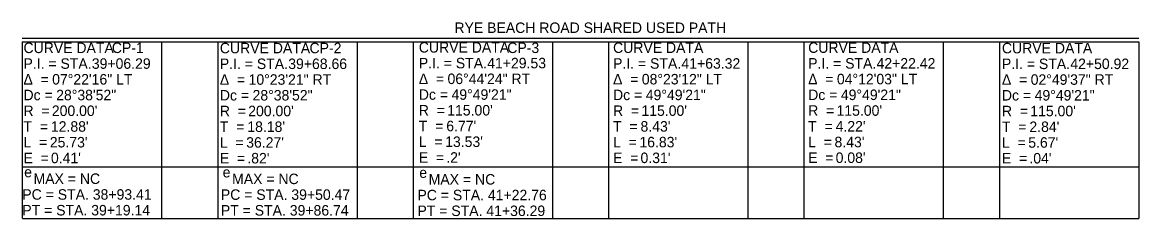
# Model space of a CAD drawing. Extents: x 144927 to 153516, y 326514 to 333203.
# Drawn here: x 149755.1 to 150053.4, y 329457.2 to 329509.6 of the extents above; entities that cross this region are included whole.
import ezdxf

# ---------------------------------------------------------------- set-up
doc = ezdxf.new("R2010")
doc.units = 0
for name, color, linetype in [('RD_X_Cells', 7, 'Continuous'), ('RD_X_Misc_Items', 7, 'Continuous'), ('RW_X_CL_100_Stations', 7, 'Continuous'), ('SV_X_Text', 7, 'Continuous')]:
    doc.layers.add(name, color=color, linetype=linetype)

msp = doc.modelspace()

# ---------------------------------------------------------------- linework, layer by layer
at = {"layer": 'RD_X_Cells'}
for p, q in [((149755.12, 329505.34), (150053.4, 329505.34)), ((149755.12, 329504.34), (149755.12, 329457.16)), ((149755.12, 329504.34), (150053.4, 329504.34)), ((149792.34, 329504.34), (149792.34, 329457.16)), ((149807.34, 329504.34), (149807.34, 329457.16)), ((149844.55, 329504.34), (149844.55, 329457.16)), ((149859.55, 329504.34), (149859.55, 329457.16)), ((149896.76, 329504.34), (149896.76, 329457.16)), ((149896.76, 329504.34), (149896.76, 329457.16)), ((149911.76, 329504.34), (149911.76, 329457.16)), ((149948.97, 329504.34), (149948.97, 329457.16)), ((149963.97, 329504.34), (149963.97, 329457.16)), ((150001.19, 329504.34), (150001.19, 329457.16)), ((150016.19, 329504.34), (150016.19, 329457.16)), ((150053.4, 329504.34), (150053.4, 329457.16)), ((149755.13, 329471.01), (150053.4, 329471.01)), ((149755.13, 329457.16), (150053.4, 329457.16))]:
    msp.add_line(p, q, dxfattribs=at)

# ---------------------------------------------------------------- texts
at = {"layer": 'RD_X_Misc_Items'}
for s, p in [('RYE BEACH ROAD SHARED USED PATH', (149870.57, 329506.74)), ('CP-1', (149779.04, 329501.38)), ('CP-2', (149831.86, 329501.32)), ('CP-3', (149884.7, 329501.38)), ('e', (149755.62, 329468.21)), ('MAX = NC', (149758.12, 329466.42)), ('e', (149808.66, 329468.17)), ('MAX = NC', (149811.17, 329466.38)), ('e', (149861.19, 329468.05)), ('MAX = NC', (149863.69, 329466.26)), ('PC = STA. 38+93.41', (149755.12, 329462.22)), ('PC = STA. 39+50.47', (149808.17, 329462.18)), ('PC = STA. 41+22.76', (149860.69, 329462.06)), ('PT = STA. 39+19.14', (149755.12, 329458.02)), ('PT = STA. 39+86.74', (149808.17, 329457.98)), ('PT = STA. 41+36.29', (149860.69, 329457.86))]:
    msp.add_text(s, height=2.8, dxfattribs=at).set_placement(p)
at = {"layer": 'RW_X_CL_100_Stations'}
for s, p in [('CURVE DATA', (149755.43, 329501.37)), ('CURVE DATA', (149807.9, 329501.31)), ('CURVE DATA', (149861.06, 329501.5)), ('P.I. = STA. ', (149755.43, 329497.17)), ('39+06.29', (149773.69, 329497.17)), ('P.I. = STA. ', (149807.9, 329497.11)), ('39+68.66', (149826.17, 329497.11)), ('P.I. = STA. ', (149861.06, 329497.3)), ('41+29.53', (149879.33, 329497.3)), ('Δ  = ', (149755.43, 329492.97)), ('07°22\'16" LT', (149763.1, 329492.97)), ('Δ  = ', (149807.9, 329492.91)), ('10°23\'21" RT', (149815.58, 329492.91)), ('Δ  = ', (149861.06, 329493.1)), ('06°44\'24" RT', (149868.74, 329493.1)), ('Dc = ', (149755.43, 329488.77)), ('28°38\'52"', (149764.17, 329488.77)), ('Dc = ', (149807.9, 329488.71)), ('28°38\'52"', (149816.64, 329488.71)), ('Dc = ', (149861.06, 329488.9)), ('49°49\'21"', (149869.8, 329488.9)), ('R  = ', (149755.43, 329484.57)), ("200.00'", (149763.01, 329484.57)), ('R  = ', (149807.9, 329484.51)), ("200.00'", (149815.48, 329484.51)), ('R  = ', (149861.06, 329484.7)), ("115.00'", (149868.65, 329484.7)), ('T  = ', (149755.43, 329480.37)), ("12.88'", (149762.76, 329480.37)), ('T  = ', (149807.9, 329480.31)), ("18.18'", (149815.24, 329480.31)), ('T  = ', (149861.06, 329480.5)), ("6.77'", (149868.4, 329480.5)), ('L  = ', (149755.43, 329476.17)), ("25.73'", (149762.47, 329476.17)), ('L  = ', (149807.9, 329476.11)), ("36.27'", (149814.94, 329476.11)), ('L  = ', (149861.06, 329476.3)), ("13.53'", (149868.1, 329476.3)), ('E  = ', (149755.43, 329471.97)), ("0.41'", (149762.77, 329471.97)), ('E  = ', (149807.9, 329471.91)), (".82'", (149815.24, 329471.91)), ('E  = ', (149861.06, 329472.1)), (".2'", (149868.4, 329472.1))]:
    msp.add_text(s, height=2.8, dxfattribs=at).set_placement(p)
at = {"layer": 'SV_X_Text'}
for s, p in [('CURVE DATA', (149912.96, 329501.4)), ('CURVE DATA', (149965.09, 329501.43)), ('CURVE DATA', (150016.86, 329501.3)), ('P.I. = STA. ', (149912.96, 329497.2)), ('41+63.32', (149931.23, 329497.2)), ('P.I. = STA. ', (149965.09, 329497.23)), ('42+22.42', (149983.36, 329497.23)), ('P.I. = STA. ', (150016.86, 329497.1)), ('42+50.92', (150035.13, 329497.1)), ('Δ  = ', (149912.96, 329493)), ('08°23\'12" LT', (149920.64, 329493)), ('Δ  = ', (149965.09, 329493.03)), ('04°12\'03" LT', (149972.77, 329493.03)), ('Δ  = ', (150016.86, 329492.9)), ('02°49\'37" RT', (150024.54, 329492.9)), ('Dc = ', (149912.96, 329488.8)), ('49°49\'21"', (149921.7, 329488.8)), ('Dc = ', (149965.09, 329488.83)), ('49°49\'21"', (149973.83, 329488.83)), ('Dc = ', (150016.86, 329488.7)), ('49°49\'21"', (150025.6, 329488.7)), ('R  = ', (149912.96, 329484.6)), ("115.00'", (149920.54, 329484.6)), ('R  = ', (149965.09, 329484.63)), ("115.00'", (149972.67, 329484.63)), ('R  = ', (150016.86, 329484.5)), ("115.00'", (150024.44, 329484.5)), ('T  = ', (149912.96, 329480.4)), ("8.43'", (149920.3, 329480.4)), ('T  = ', (149965.09, 329480.43)), ("4.22'", (149972.43, 329480.43)), ('T  = ', (150016.86, 329480.3)), ("2.84'", (150024.2, 329480.3)), ('L  = ', (149912.96, 329476.2)), ("16.83'", (149920, 329476.2)), ('L  = ', (149965.09, 329476.23)), ("8.43'", (149972.13, 329476.23)), ('L  = ', (150016.86, 329476.1)), ("5.67'", (150023.9, 329476.1)), ('E  = ', (149912.96, 329472)), ("0.31'", (149920.3, 329472)), ('E  = ', (149965.09, 329472.03)), ("0.08'", (149972.43, 329472.03)), ('E  = ', (150016.86, 329471.9)), (".04'", (150024.2, 329471.9))]:
    msp.add_text(s, height=2.8, dxfattribs=at).set_placement(p)

doc.saveas('drawing.dxf')
